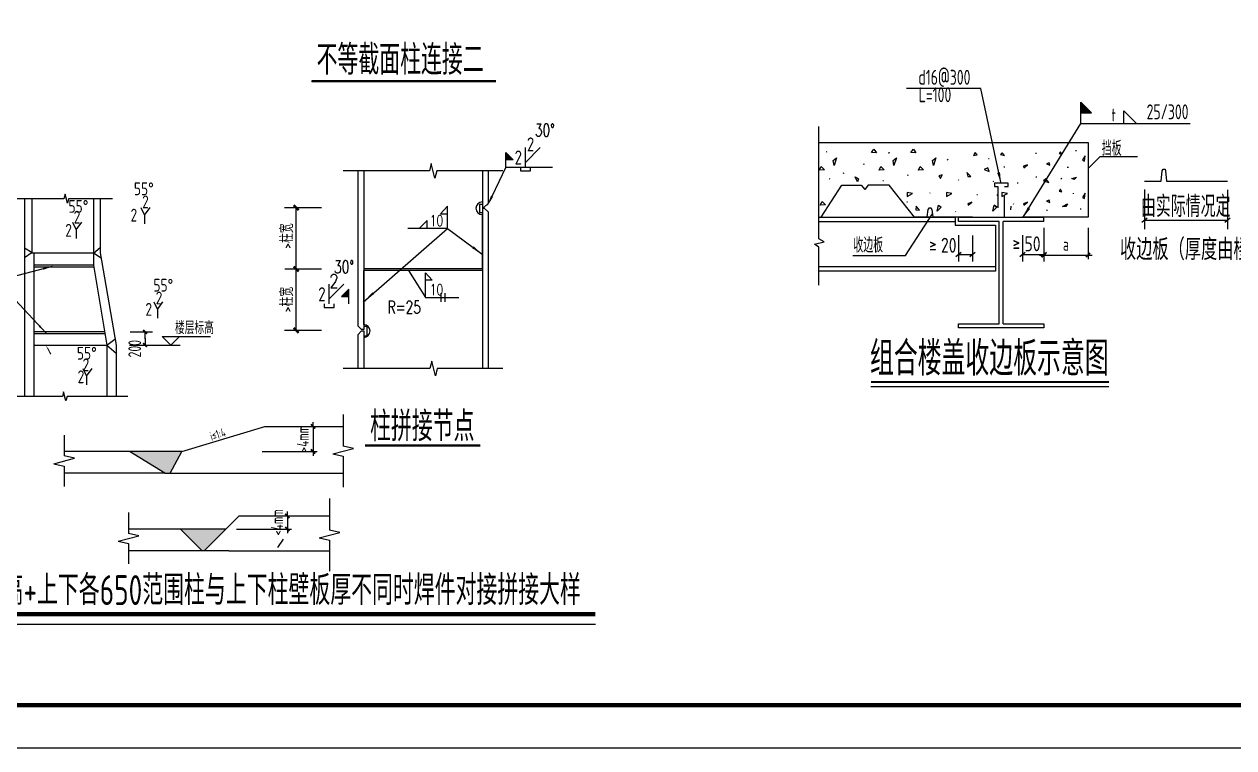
# Model space of a CAD drawing. Extents: x -138012 to 2129925, y -311560 to 0.
# Drawn here: x 1022794 to 1051172, y -218864 to -201890 of the extents above; entities that cross this region are included whole.
import ezdxf
from ezdxf.enums import TextEntityAlignment as Align

# ---------------------------------------------------------------- set-up
doc = ezdxf.new("R2010")
doc.units = 0
doc.header["$LTSCALE"] = 1000
doc.header["$MEASUREMENT"] = 0
doc.linetypes.add('DASHED', pattern=[0.75, 0.5, -0.25])
doc.linetypes.add('DOTE', pattern=[2.42, 2, -0.2, 0.02, -0.2])
doc.layers.get('0').update_dxf_attribs({"linetype": 'CONTINUOUS'})
doc.layers.get('Defpoints').update_dxf_attribs({"linetype": 'CONTINUOUS'})
for name, color, linetype in [('10', 7, 'CONTINUOUS'), ('AUDIT_I_120322110120-0', 2, 'CONTINUOUS'), ('AXIS', 3, 'CONTINUOUS'), ('DIM', 3, 'CONTINUOUS'), ('PUB_DIM', 3, 'CONTINUOUS'), ('PUB_TEXT', 7, 'CONTINUOUS'), ('PUB_TITLE', 4, 'CONTINUOUS'), ('S', 2, 'CONTINUOUS'), ('TEXT', 7, 'CONTINUOUS'), ('THIN', 7, 'CONTINUOUS'), ('XIANGTU', 7, 'CONTINUOUS'), ('剖面', 212, 'CONTINUOUS'), ('实线', 7, 'CONTINUOUS'), ('锚栓', 252, 'DASHED')]:
    doc.layers.add(name, color=color, linetype=linetype)
doc.styles.add('_TCH_DIM', font='SIMPLEX', dxfattribs={"bigfont": 'GBCBIG'})
doc.styles.add('CPX', font='tssdeng.shx', dxfattribs={"width": 0.8, "bigfont": 'tssdchn.shx'})
doc.styles.add('DIM_FONT', font='SIMPLEX.shx', dxfattribs={"width": 0.8})
doc.styles.get("Standard").update_dxf_attribs({"font": 'GBENOR', "bigfont": 'GBCBIG'})
doc.styles.add('TSSD_3摱搀^樟', font='Tssdeng.shx', dxfattribs={"width": 0.7, "bigfont": 'hztxt.shx'})
doc.styles.add('TSSD_Dimension', font='tssdeng.shx', dxfattribs={"width": 0.7, "bigfont": 'hztxt.shx'})
doc.styles.add('TSSD_Label', font='Tssdeng.shx', dxfattribs={"width": 0.7, "bigfont": 'hztxt.shx'})
doc.styles.add('TSSD_Num', font='Tssdeng.shx', dxfattribs={"width": 0.7, "bigfont": 'hztxt.shx'})
doc.styles.add('TSSD_REIN', font='tssdeng.shx', dxfattribs={"width": 0.7, "bigfont": 'tssdchn.shx'})
doc.dimstyles.new('TSSD_15_100', dxfattribs={"dimtxt": 280, "dimasz": 100, "dimexe": 100, "dimexo": 250, "dimgap": 100, "dimtad": 1, "dimdec": 0, "dimlfac": 0.15, "dimzin": 0, "dimdsep": 46, "dimtxsty": 'TSSD_Dimension', "dimblk": 'ARCHTICK', "dimcen": 0, "dimdle": 100, "dimclrt": 7, "dimadec": 0, "dimazin": 0, "dimtfac": 1, "dimtdec": 0, "dimtix": 1, "dimtmove": 2, "dimatfit": 3, "dimfxl": 0, "dimtolj": 1, "dimtzin": 0, "dimarcsym": 0})

# ---------------------------------------------------------------- blocks, each defined once
blk = doc.blocks.new('_WELD004')
at = {"color": 0, "linetype": 'ByBlock'}
for p, q in [((0, 1), (1, 0)), ((0, 0), (0, 1))]:
    blk.add_line(p, q, dxfattribs=at)
blk = doc.blocks.new('_Weld001')
at = {"linetype": 'ByBlock'}
blk.add_hatch(color=0, dxfattribs=at).paths.add_polyline_path([(0, 1), (0, 0.5), (0.5, 0.5)])
at = {"color": 0, "linetype": 'ByBlock'}
for p, q in [((0, 1), (0.5, 0.5)), ((0, 0), (0, 1)), ((0, 0.5), (0.5, 0.5))]:
    blk.add_line(p, q, dxfattribs=at)
blk = doc.blocks.new('_ArchTick')
at = {"color": 0, "linetype": 'ByBlock', "const_width": 0.4}
blk.add_lwpolyline([(-0.5, -0.5), (0.5, 0.5)], dxfattribs=at)
blk = doc.blocks.new('*D25')
at = {"layer": 'Defpoints', "color": 0}
for p in [(1028439, -211326), (1028130, -211914), (1029571, -211914)]:
    blk.add_point(p, dxfattribs=at)
at = {"layer": 'DIM', "color": 0, "lineweight": -2}
for p, q in [((1028689, -211326), (1029671, -211326)), ((1029571, -211326), (1029571, -211226)), ((1029571, -211326), (1029571, -211914)), ((1028380, -211914), (1029671, -211914)), ((1029571, -211914), (1029571, -212014))]:
    blk.add_line(p, q, dxfattribs=at)
at = {"layer": 'DIM', "color": 0, "lineweight": -2, "xscale": 100, "yscale": 100, "zscale": 100}
for p, rotation in [((1029571, -211326), 270), ((1029571, -211914), 90)]:
    blk.add_blockref('_ArchTick', p, dxfattribs=dict(at, rotation=rotation))
at = {"layer": 'DIM', "color": 7, "insert": (1029331, -211620), "char_height": 280, "attachment_point": 5, "rotation": 90, "style": 'TSSD_Dimension'}
blk.add_mtext('\\A1;>4mm', dxfattribs=at)
blk = doc.blocks.new('*D26')
at = {"layer": 'Defpoints', "color": 0}
for p in [(1027836, -213424), (1027528, -213732), (1028968, -213732)]:
    blk.add_point(p, dxfattribs=at)
at = {"layer": 'DIM', "color": 0, "lineweight": -2}
for p, q in [((1028968, -213424), (1028968, -213324)), ((1028086, -213424), (1029068, -213424)), ((1028968, -213424), (1028968, -213732)), ((1027778, -213732), (1029068, -213732)), ((1028968, -213732), (1028968, -213832))]:
    blk.add_line(p, q, dxfattribs=at)
at = {"layer": 'DIM', "color": 0, "lineweight": -2, "xscale": 100, "yscale": 100, "zscale": 100}
for p, rotation in [((1028968, -213424), 270), ((1028968, -213732), 90)]:
    blk.add_blockref('_ArchTick', p, dxfattribs=dict(at, rotation=rotation))
at = {"layer": 'DIM', "color": 7, "insert": (1028728, -213578), "char_height": 280, "attachment_point": 5, "rotation": 90, "style": 'TSSD_Dimension'}
blk.add_mtext('\\A1;<4mm', dxfattribs=at)

msp = doc.modelspace()

# ---------------------------------------------------------------- hatches: boundary and pattern name
at = {"layer": 'THIN'}
for points in [[(1045710.146, -205613.419), (1045619.313, -205377.889), (1045687.486, -205362)], [(1046232.923, -206416.273), (1046335.136, -206185.454), (1046394.593, -206222.398)]]:
    msp.add_hatch(color=256, dxfattribs=at).paths.add_polyline_path(points, flags=0)

# ---------------------------------------------------------------- linework, layer by layer
at = {"color": 3}
for p, q in [((1041433.172, -206924.504, -228.932), (1041433.172, -204290.852, -228.932)), ((1041433.172, -206924.504, -228.932), (1041433.172, -204290.852, -228.932)), ((1041433.172, -206924.504, -228.932), (1041433.172, -204290.852, -228.932)), ((1049079.685, -205770.369, -228.932), (1049079.685, -206568.443, -228.932)), ((1049079.685, -205770.369, -228.932), (1049079.685, -206568.443, -228.932)), ((1049079.685, -205770.369, -228.932), (1049079.685, -206568.443, -228.932)), ((1051027.162, -205774.183, -228.932), (1051027.162, -206568.443, -228.932)), ((1051027.162, -205774.183, -228.932), (1051027.162, -206568.443, -228.932)), ((1051027.162, -205774.183, -228.932), (1051027.162, -206568.443, -228.932)), ((1049138.967, -206436.859, -228.932), (1049014.077, -206541.714, -228.932)), ((1049079.685, -206486.632, -228.932), (1051027.162, -206486.632, -228.932)), ((1049079.685, -206486.632, -228.932), (1051027.162, -206486.632, -228.932)), ((1049079.685, -206486.632, -228.932), (1051027.162, -206486.632, -228.932)), ((1049079.685, -206497.098, -228.932), (1049079.685, -206701.658, -228.932)), ((1049079.685, -206497.098, -228.932), (1049079.685, -206701.658, -228.932)), ((1049079.685, -206497.098, -228.932), (1049079.685, -206701.658, -228.932)), ((1051086.444, -206436.858, -228.932), (1050961.554, -206541.713, -228.932)), ((1051027.162, -206497.098, -228.932), (1051027.162, -206701.658, -228.932)), ((1051027.162, -206497.098, -228.932), (1051027.162, -206701.658, -228.932)), ((1051027.162, -206497.098, -228.932), (1051027.162, -206701.658, -228.932)), ((1044714.895, -206841.091, -228.932), (1044714.895, -207455.036, -228.932)), ((1044714.895, -206841.091, -228.932), (1044714.895, -207455.036, -228.932)), ((1044714.895, -206841.091, -228.932), (1044714.895, -207455.036, -228.932)), ((1045045.217, -206844.905, -228.932), (1045045.217, -207455.036, -228.932)), ((1045045.217, -206844.905, -228.932), (1045045.217, -207455.036, -228.932)), ((1045045.217, -206844.905, -228.932), (1045045.217, -207455.036, -228.932)), ((1046214.895, -206841.091, -228.932), (1046214.895, -207455.036, -228.932)), ((1046214.895, -206841.091, -228.932), (1046214.895, -207455.036, -228.932)), ((1046214.895, -206841.091, -228.932), (1046214.895, -207455.036, -228.932)), ((1046714.895, -206666.273, -228.932), (1046714.895, -207405.317, -228.932)), ((1046714.895, -206844.905, -228.932), (1046714.895, -207455.036, -228.932)), ((1046714.895, -206844.905, -228.932), (1046714.895, -207455.036, -228.932)), ((1046714.895, -206844.905, -228.932), (1046714.895, -207455.036, -228.932)), ((1047752.033, -206666.273, -228.932), (1047752.033, -207405.317, -228.932)), ((1041336.876, -207052.282, -228.932), (1041563.854, -206991.307, -228.932)), ((1041336.876, -207052.282, -228.932), (1041563.854, -206991.307, -228.932)), ((1041336.876, -207052.282, -228.932), (1041563.854, -206991.307, -228.932)), ((1041433.172, -207119.135, -228.932), (1041336.876, -207052.282, -228.932)), ((1041433.172, -207119.135, -228.932), (1041336.876, -207052.282, -228.932)), ((1041433.172, -207119.135, -228.932), (1041336.876, -207052.282, -228.932)), ((1041563.854, -206991.307, -228.932), (1041433.172, -206924.504, -228.932)), ((1041563.854, -206991.307, -228.932), (1041433.172, -206924.504, -228.932)), ((1041563.854, -206991.307, -228.932), (1041433.172, -206924.504, -228.932)), ((1041433.172, -208011.791, -228.932), (1041433.172, -207119.135, -228.932)), ((1041433.172, -208011.791, -228.932), (1041433.172, -207119.135, -228.932)), ((1041433.172, -208011.791, -228.932), (1041433.172, -207119.135, -228.932)), ((1044774.177, -207245.078, -228.932), (1044649.287, -207349.933, -228.932)), ((1044714.895, -207294.85, -228.932), (1045045.217, -207294.85, -228.932)), ((1044714.895, -207294.85, -228.932), (1045045.217, -207294.85, -228.932)), ((1044714.895, -207294.85, -228.932), (1045045.217, -207294.85, -228.932)), ((1044714.895, -207305.317, -228.932), (1044714.895, -207428.207, -228.932)), ((1044714.895, -207305.317, -228.932), (1044714.895, -207428.207, -228.932)), ((1044714.895, -207305.317, -228.932), (1044714.895, -207428.207, -228.932)), ((1045104.499, -207245.078, -228.932), (1044979.609, -207349.933, -228.932)), ((1045045.217, -207305.317, -228.932), (1045045.217, -207428.207, -228.932)), ((1045045.217, -207305.317, -228.932), (1045045.217, -207428.207, -228.932)), ((1045045.217, -207305.317, -228.932), (1045045.217, -207428.207, -228.932)), ((1046274.177, -207245.078, -228.932), (1046149.287, -207349.933, -228.932)), ((1046214.895, -207294.85, -228.932), (1046714.895, -207294.85, -228.932)), ((1046214.895, -207294.85, -228.932), (1046714.895, -207294.85, -228.932)), ((1046214.895, -207294.85, -228.932), (1046714.895, -207294.85, -228.932)), ((1046214.895, -207305.317, -228.932), (1046214.895, -207428.207, -228.932)), ((1046214.895, -207305.317, -228.932), (1046214.895, -207428.207, -228.932)), ((1046214.895, -207305.317, -228.932), (1046214.895, -207428.207, -228.932)), ((1046614.895, -207305.317, -228.932), (1047852.033, -207305.317, -228.932)), ((1046774.177, -207245.078, -228.932), (1046649.287, -207349.933, -228.932)), ((1046714.895, -207305.317, -228.932), (1046714.895, -207428.207, -228.932)), ((1046714.895, -207305.317, -228.932), (1046714.895, -207428.207, -228.932)), ((1046714.895, -207305.317, -228.932), (1046714.895, -207428.207, -228.932))]:
    msp.add_line(p, q, dxfattribs=at)
at = {"color": 7}
for p, q in [((1034553.911, -205245.994, -228.932), (1034553.911, -204785.194, -228.932)), ((1034553.911, -205130.794, -228.932), (1034899.511, -204785.194, -228.932)), ((1034438.711, -205245.994, -228.932), (1034438.711, -205332.394, -228.932)), ((1034438.711, -205332.394, -228.932), (1034669.111, -205332.394, -228.932)), ((1034669.111, -205332.394, -228.932), (1034669.111, -205245.994, -228.932)), ((1032724.107, -206161.56, -228.932), (1032560.234, -206340.589, -228.932)), ((1032724.107, -206681.492, -228.932), (1032724.107, -206161.56, -228.932)), ((1032246.775, -206494.042, -228.932), (1032064.299, -206681.492, -228.932)), ((1032246.775, -206679.465, -228.932), (1032246.775, -206494.042, -228.932)), ((1032560.234, -206340.589, -228.932), (1032724.107, -206340.589, -228.932)), ((1030747.377, -208406.571, -228.932), (1032724.107, -206681.492, -228.932)), ((1032724.107, -206681.492, -228.932), (1031794.749, -206681.492, -228.932)), ((1032724.107, -206681.492, -228.932), (1033541.777, -207286.007, -228.932)), ((1031809.5, -207669.358, -228.932), (1032207.797, -208301.419, -228.932)), ((1029949.818, -208449.04, -228.932), (1029949.818, -207988.24, -228.932)), ((1029949.818, -208333.84, -228.932), (1030295.418, -207988.24, -228.932)), ((1032207.797, -208301.419, -228.932), (1032207.797, -207725.737, -228.932)), ((1032207.797, -207725.737, -228.932), (1032368.32, -207891.978, -228.932)), ((1032368.32, -207891.978, -228.932), (1032207.797, -207891.978, -228.932)), ((1032579.425, -208403.489, -228.932), (1032579.425, -208198.885, -228.932)), ((1032668.984, -208403.489, -228.932), (1032668.984, -208198.885, -228.932)), ((1029834.618, -208449.04, -228.932), (1029834.618, -208535.44, -228.932)), ((1029834.618, -208535.44, -228.932), (1030065.018, -208535.44, -228.932)), ((1030065.018, -208535.44, -228.932), (1030065.018, -208449.04, -228.932)), ((1032207.797, -208301.419, -228.932), (1032992.109, -208301.419, -228.932))]:
    msp.add_line(p, q, dxfattribs=at)
for p, q in [((1034093.111, -205245.994, -228.932), (1033768.49, -205928.472, -228.932)), ((1034093.111, -205245.994, -228.932), (1035190.354, -205245.994, -228.932)), ((1026458.479, -213731.773, -228.932), (1026969.1, -214242.394, -228.932)), ((1028746.571, -214164.822, -228.932), (1028881.307, -213970.5, -228.932))]:
    msp.add_line(p, q)
at = {"color": 2}
for p, q in [((1024431.242, -207592.705, -228.932), (1023023.723, -207592.705, -228.932)), ((1024423.491, -207545.668, -228.932), (1023023.728, -207545.668, -228.932)), ((1024680.582, -209105.796, -228.932), (1023023.561, -209105.796, -228.932)), ((1023023.527, -209422.627, -228.932), (1024733.268, -209422.627, -228.932)), ((1024688.334, -209152.834, -228.932), (1023023.556, -209152.834, -228.932))]:
    msp.add_line(p, q, dxfattribs=at)
at = {"color": 2, "linetype": 'Continuous'}
for p, q in [((1026092.209, -212424.149, -228.932), (1025267.488, -211913.528, -228.932)), ((1026219.176, -212424.149, -228.932), (1026490.878, -211913.528, -228.932))]:
    msp.add_line(p, q, dxfattribs=at)
at = {"linetype": 'Continuous'}
msp.add_line((1021626.963, -215962.482, -228.932), (1036197.708, -215962.482, -228.932), dxfattribs=at)
at = {"color": 7, "const_width": 54, "elevation": -228.932}
for points in [[(1029538.358, -203227.143), (1033864.852, -203227.143)], [(1030789.503, -211772.057), (1033494.738, -211772.057)]]:
    msp.add_lwpolyline(points, dxfattribs=at)
at = {"color": 7, "const_width": 100, "elevation": -228.932, "flags": 128}
msp.add_lwpolyline([(1021636.901, -215727.082), (1036195.16, -215727.082)], dxfattribs=at)
for points in [[(1026092.209, -212424.149, -228.932), (1025267.488, -211913.528, -228.932), (1026219.176, -212424.149, -228.932), (1026490.878, -211913.528, -228.932)], [(1026969.1, -214242.394, -228.932), (1026458.479, -213731.773, -228.932), (1027017.659, -214242.394, -228.932), (1027528.28, -213731.773, -228.932)]]:
    msp.add_solid(points)
at = {"layer": '10', "color": 7}
for p, q in [((1025532.421, -206191.64, -228.932), (1025617.523, -206371.179, -228.932)), ((1025617.523, -206371.179, -228.932), (1025749.903, -206191.64, -228.932)), ((1023930.034, -206533.794, -228.932), (1024015.135, -206713.333, -228.932)), ((1024015.135, -206713.333, -228.932), (1024147.515, -206533.794, -228.932)), ((1025617.523, -206371.179, -228.932), (1025617.523, -206572.726, -228.932)), ((1024015.135, -206713.333, -228.932), (1024015.135, -206914.879, -228.932)), ((1025832.884, -208401.384, -228.932), (1025917.985, -208580.923, -228.932)), ((1025917.985, -208580.923, -228.932), (1026050.365, -208401.384, -228.932)), ((1025917.985, -208580.923, -228.932), (1025917.985, -208782.47, -228.932)), ((1024171.479, -209970.286, -228.932), (1024256.581, -210149.825, -228.932)), ((1024256.581, -210149.825, -228.932), (1024388.961, -209970.286, -228.932)), ((1024256.581, -210149.825, -228.932), (1024256.581, -210351.371, -228.932))]:
    msp.add_line(p, q, dxfattribs=at)
at = {"layer": '10', "color": 7, "elevation": -228.932}
for points in [[(1023296.439, -209420.692, 0, 54, 0), (1023429.897, -209623.763, 0, 0, 0), (1023826.883, -210351.371, 0, 0, 0), (1024489.442, -210351.371, 0, 0, 0)], [(1024877.06, -209459.128, 0, 54, 0), (1025024.912, -209266.284, 0, 0, 0), (1025395.85, -208782.47, 0, 0, 0), (1026255.853, -208782.47, 0, 0, 0)]]:
    msp.add_lwpolyline(points, format="xyseb", dxfattribs=at)
at = {"layer": 'AUDIT_I_120322110120-0'}
for p, q in [((1041433.172, -204666.273, -228.932), (1047752.033, -204666.273, -228.932)), ((1041433.172, -204666.273, -228.932), (1047752.033, -204666.273, -228.932)), ((1041433.172, -204666.273, -228.932), (1047752.033, -204666.273, -228.932)), ((1046541.83, -204923.319, -228.932), (1046519.397, -204923.319, -228.932)), ((1046541.83, -204923.319, -228.932), (1046519.397, -204923.319, -228.932)), ((1046541.83, -204923.319, -228.932), (1046519.397, -204923.319, -228.932)), ((1046534.352, -205461.279, -228.932), (1046534.352, -205483.694, -228.932)), ((1046534.352, -205461.279, -228.932), (1046534.352, -205483.694, -228.932)), ((1046534.352, -205461.279, -228.932), (1046534.352, -205483.694, -228.932)), ((1041433.172, -206416.273, -228.932), (1041493.789, -206416.273, -228.932)), ((1041433.172, -206416.273, -228.932), (1041493.789, -206416.273, -228.932)), ((1041433.172, -206416.273, -228.932), (1041493.789, -206416.273, -228.932)), ((1043674.466, -206406.683, -228.932), (1043978.037, -206406.683, -228.932)), ((1043682.057, -206416.273, -228.932), (1043925.237, -206416.273, -228.932)), ((1044061.852, -206416.273, -228.932), (1043682.057, -206416.273, -228.932)), ((1043682.057, -206416.273, -228.932), (1043925.237, -206416.273, -228.932)), ((1044061.852, -206416.273, -228.932), (1043682.057, -206416.273, -228.932)), ((1043682.057, -206416.273, -228.932), (1043925.237, -206416.273, -228.932)), ((1044061.852, -206416.273, -228.932), (1043682.057, -206416.273, -228.932)), ((1043713.934, -206406.683, -228.932), (1043978.037, -206406.683, -228.932)), ((1044110.088, -206406.683, -228.932), (1045041.219, -206406.683, -228.932)), ((1044110.088, -206406.683, -228.932), (1045041.219, -206406.683, -228.932)), ((1044635.174, -206416.273, -228.932), (1044635.174, -206604.547, -228.932)), ((1044635.174, -206416.273, -228.932), (1044635.174, -206604.547, -228.932)), ((1044635.174, -206416.273, -228.932), (1044635.174, -206604.547, -228.932))]:
    msp.add_line(p, q, dxfattribs=at)
at = {"layer": 'AUDIT_I_120322110120-0', "color": 6}
for p, q in [((1047752.033, -204666.273, -228.932), (1047752.033, -206416.273, -228.932)), ((1047752.033, -204666.273, -228.932), (1047752.033, -206416.273, -228.932)), ((1047752.033, -204666.273, -228.932), (1047752.033, -206416.273, -228.932)), ((1049464.38, -205574.059, -228.932), (1049491.468, -205327.451, -228.932)), ((1049464.38, -205574.059, -228.932), (1049491.468, -205327.451, -228.932)), ((1049464.38, -205574.059, -228.932), (1049491.468, -205327.451, -228.932)), ((1049491.468, -205327.451, -228.932), (1049518.556, -205290.237, -228.932)), ((1049491.468, -205327.451, -228.932), (1049518.556, -205290.237, -228.932)), ((1049491.468, -205327.451, -228.932), (1049518.556, -205290.237, -228.932)), ((1049518.556, -205290.237, -228.932), (1049559.187, -205293.62, -228.932)), ((1049518.556, -205290.237, -228.932), (1049559.187, -205293.62, -228.932)), ((1049518.556, -205290.237, -228.932), (1049559.187, -205293.62, -228.932)), ((1049559.187, -205293.62, -228.932), (1049572.73, -205327.451, -228.932)), ((1049559.187, -205293.62, -228.932), (1049572.73, -205327.451, -228.932)), ((1049559.187, -205293.62, -228.932), (1049572.73, -205327.451, -228.932)), ((1049572.73, -205327.451, -228.932), (1049596.431, -205574.059, -228.932)), ((1049572.73, -205327.451, -228.932), (1049596.431, -205574.059, -228.932)), ((1049572.73, -205327.451, -228.932), (1049596.431, -205574.059, -228.932)), ((1041493.789, -206416.273, -228.932), (1041978.996, -205666.273, -228.932)), ((1041493.789, -206416.273, -228.932), (1041978.996, -205666.273, -228.932)), ((1041493.789, -206416.273, -228.932), (1041978.996, -205666.273, -228.932)), ((1041978.996, -205666.273, -228.932), (1042427.805, -205666.273, -228.932)), ((1041978.996, -205666.273, -228.932), (1042427.805, -205666.273, -228.932)), ((1041978.996, -205666.273, -228.932), (1042427.805, -205666.273, -228.932)), ((1042427.805, -205666.273, -228.932), (1042512.645, -205767.483, -228.932)), ((1042427.805, -205666.273, -228.932), (1042512.645, -205767.483, -228.932)), ((1042427.805, -205666.273, -228.932), (1042512.645, -205767.483, -228.932)), ((1042597.483, -205666.273, -228.932), (1042512.645, -205767.483, -228.932)), ((1042597.483, -205666.273, -228.932), (1042512.645, -205767.483, -228.932)), ((1042597.483, -205666.273, -228.932), (1042512.645, -205767.483, -228.932)), ((1043088.447, -205666.273, -228.932), (1042597.483, -205666.273, -228.932)), ((1043088.447, -205666.273, -228.932), (1042597.483, -205666.273, -228.932)), ((1043088.447, -205666.273, -228.932), (1042597.483, -205666.273, -228.932)), ((1043682.057, -206416.273, -228.932), (1043088.447, -205666.273, -228.932)), ((1043682.057, -206416.273, -228.932), (1043088.447, -205666.273, -228.932)), ((1043682.057, -206416.273, -228.932), (1043088.447, -205666.273, -228.932)), ((1049079.685, -205574.059, -228.932), (1049464.38, -205574.059, -228.932)), ((1049079.685, -205574.059, -228.932), (1049464.38, -205574.059, -228.932)), ((1049079.685, -205574.059, -228.932), (1049464.38, -205574.059, -228.932)), ((1049596.431, -205574.059, -228.932), (1051027.162, -205574.059, -228.932)), ((1049596.431, -205574.059, -228.932), (1051027.162, -205574.059, -228.932)), ((1049596.431, -205574.059, -228.932), (1051027.162, -205574.059, -228.932)), ((1043978.037, -206406.683, -228.932), (1044005.123, -206237.531, -228.932)), ((1043978.037, -206406.683, -228.932), (1044005.123, -206237.531, -228.932)), ((1043978.037, -206406.683, -228.932), (1044005.123, -206237.531, -228.932)), ((1044005.123, -206237.531, -228.932), (1044032.211, -206200.317, -228.932)), ((1044005.123, -206237.531, -228.932), (1044032.211, -206200.317, -228.932)), ((1044005.123, -206237.531, -228.932), (1044032.211, -206200.317, -228.932)), ((1044032.211, -206200.317, -228.932), (1044072.842, -206203.701, -228.932)), ((1044072.842, -206203.701, -228.932), (1044086.387, -206237.531, -228.932)), ((1044086.387, -206237.531, -228.932), (1044110.088, -206406.683, -228.932)), ((1044086.387, -206237.531, -228.932), (1044110.088, -206406.683, -228.932)), ((1044086.387, -206237.531, -228.932), (1044110.088, -206406.683, -228.932)), ((1043713.934, -206406.683, -228.932), (1043978.037, -206406.683, -228.932)), ((1044110.088, -206406.683, -228.932), (1045041.219, -206406.683, -228.932)), ((1046214.895, -206405.694, -228.932), (1047752.033, -206405.694, -228.932)), ((1046214.895, -206405.694, -228.932), (1047752.033, -206405.694, -228.932)), ((1046214.895, -206405.694, -228.932), (1047752.033, -206405.694, -228.932))]:
    msp.add_line(p, q, dxfattribs=at)
at = {"layer": 'AUDIT_I_120322110120-0', "color": 0}
for p, q in [((1045637.174, -205891.434, -228.932), (1045616.248, -205907.115, -228.932)), ((1045637.174, -205891.434, -228.932), (1045616.248, -205907.115, -228.932)), ((1045637.174, -205891.434, -228.932), (1045616.248, -205907.115, -228.932)), ((1045610.761, -206183.285, -228.932), (1045546.717, -206133.515, -228.932)), ((1045610.761, -206183.285, -228.932), (1045546.717, -206133.515, -228.932)), ((1045610.761, -206183.285, -228.932), (1045546.717, -206133.515, -228.932)), ((1045938.098, -206247.274, -228.932), (1045945.214, -206161.955, -228.932)), ((1045938.098, -206247.274, -228.932), (1045945.214, -206161.955, -228.932)), ((1045938.098, -206247.274, -228.932), (1045945.214, -206161.955, -228.932))]:
    msp.add_line(p, q, dxfattribs=at)
at = {"layer": 'AUDIT_I_120322110120-0', "color": 4}
for p, q in [((1041433.172, -206416.273, -228.932), (1044635.174, -206416.273, -228.932)), ((1041433.172, -206416.273, -228.932), (1044635.174, -206416.273, -228.932)), ((1041433.172, -206416.273, -228.932), (1044635.174, -206416.273, -228.932)), ((1041433.172, -206516.273, -228.932), (1044635.174, -206516.273, -228.932)), ((1041433.172, -206516.273, -228.932), (1044635.174, -206516.273, -228.932)), ((1041433.172, -206516.273, -228.932), (1044635.174, -206516.273, -228.932)), ((1044714.895, -206516.273, -228.932), (1044714.895, -206416.273, -228.932)), ((1044714.895, -206416.273, -228.932), (1046714.895, -206416.273, -228.932)), ((1044714.895, -206516.273, -228.932), (1044714.895, -206416.273, -228.932)), ((1044714.895, -206416.273, -228.932), (1046714.895, -206416.273, -228.932)), ((1044714.895, -206516.273, -228.932), (1044714.895, -206416.273, -228.932)), ((1044714.895, -206416.273, -228.932), (1046714.895, -206416.273, -228.932)), ((1045664.895, -206516.273, -228.932), (1044714.895, -206516.273, -228.932)), ((1045664.895, -206516.273, -228.932), (1044714.895, -206516.273, -228.932)), ((1045664.895, -206516.273, -228.932), (1044714.895, -206516.273, -228.932)), ((1045664.895, -208916.273, -228.932), (1045664.895, -206516.273, -228.932)), ((1045664.895, -208916.273, -228.932), (1045664.895, -206516.273, -228.932)), ((1045664.895, -208916.273, -228.932), (1045664.895, -206516.273, -228.932)), ((1045764.895, -208916.273, -228.932), (1045764.895, -206516.273, -228.932)), ((1045764.895, -208916.273, -228.932), (1045764.895, -206516.273, -228.932)), ((1045764.895, -208916.273, -228.932), (1045764.895, -206516.273, -228.932)), ((1046714.895, -206516.273, -228.932), (1045764.895, -206516.273, -228.932)), ((1046714.895, -206516.273, -228.932), (1045764.895, -206516.273, -228.932)), ((1046714.895, -206516.273, -228.932), (1045764.895, -206516.273, -228.932)), ((1044635.174, -206604.547, -228.932), (1045579.004, -206604.547, -228.932)), ((1044635.174, -206604.547, -228.932), (1045579.004, -206604.547, -228.932)), ((1044635.174, -206604.547, -228.932), (1045579.004, -206604.547, -228.932)), ((1045579.004, -206604.547, -228.932), (1045579.004, -207685.312, -228.932)), ((1045579.004, -206604.547, -228.932), (1045579.004, -207685.312, -228.932)), ((1045579.004, -206604.547, -228.932), (1045579.004, -207685.312, -228.932)), ((1045579.004, -207585.312, -228.932), (1041433.172, -207585.312, -228.932)), ((1045579.004, -207585.312, -228.932), (1041433.172, -207585.312, -228.932)), ((1045579.004, -207585.312, -228.932), (1041433.172, -207585.312, -228.932)), ((1045579.004, -207685.312, -228.932), (1041433.172, -207685.312, -228.932)), ((1045579.004, -207685.312, -228.932), (1041433.172, -207685.312, -228.932)), ((1045579.004, -207685.312, -228.932), (1041433.172, -207685.312, -228.932)), ((1044714.895, -209016.273, -228.932), (1044714.895, -208916.273, -228.932)), ((1044714.895, -208916.273, -228.932), (1045664.895, -208916.273, -228.932)), ((1044714.895, -209016.273, -228.932), (1044714.895, -208916.273, -228.932)), ((1044714.895, -208916.273, -228.932), (1045664.895, -208916.273, -228.932)), ((1044714.895, -209016.273, -228.932), (1044714.895, -208916.273, -228.932)), ((1044714.895, -208916.273, -228.932), (1045664.895, -208916.273, -228.932)), ((1046714.895, -209016.273, -228.932), (1044714.895, -209016.273, -228.932)), ((1046714.895, -209016.273, -228.932), (1044714.895, -209016.273, -228.932)), ((1046714.895, -209016.273, -228.932), (1044714.895, -209016.273, -228.932)), ((1045764.895, -208916.273, -228.932), (1046714.895, -208916.273, -228.932)), ((1045764.895, -208916.273, -228.932), (1046714.895, -208916.273, -228.932)), ((1045764.895, -208916.273, -228.932), (1046714.895, -208916.273, -228.932)), ((1046714.895, -208916.273, -228.932), (1046714.895, -209016.273, -228.932)), ((1046714.895, -208916.273, -228.932), (1046714.895, -209016.273, -228.932)), ((1046714.895, -208916.273, -228.932), (1046714.895, -209016.273, -228.932))]:
    msp.add_line(p, q, dxfattribs=at)
at = {"layer": 'AXIS', "color": 8, "linetype": 'DOTE'}
for p, q in [((1030279.714, -211042.001, -228.932), (1030279.714, -211786.993, -228.932)), ((1023734.614, -211527.835, -228.932), (1023734.614, -212017.067, -228.932)), ((1030037.349, -211969.223, -228.932), (1030522.079, -211842.432, -228.932)), ((1030037.349, -211969.223, -228.932), (1030279.714, -212024.662, -228.932)), ((1030522.079, -211842.432, -228.932), (1030279.714, -211786.993, -228.932)), ((1023492.249, -212199.297, -228.932), (1023976.979, -212072.505, -228.932)), ((1023492.249, -212199.297, -228.932), (1023734.614, -212254.735, -228.932)), ((1023976.979, -212072.505, -228.932), (1023734.614, -212017.067, -228.932)), ((1023734.614, -212254.735, -228.932), (1023734.614, -212732.868, -228.932)), ((1030279.714, -212024.662, -228.932), (1030279.714, -212747.614, -228.932)), ((1029956.673, -213012.521, -228.932), (1029956.673, -213757.513, -228.932)), ((1025240.423, -213346.08, -228.932), (1025240.423, -213835.312, -228.932)), ((1024998.058, -214017.542, -228.932), (1025482.788, -213890.751, -228.932)), ((1025482.788, -213890.751, -228.932), (1025240.423, -213835.312, -228.932)), ((1029714.308, -213939.744, -228.932), (1030199.038, -213812.952, -228.932)), ((1029714.308, -213939.744, -228.932), (1029956.673, -213995.182, -228.932)), ((1030199.038, -213812.952, -228.932), (1029956.673, -213757.513, -228.932)), ((1024998.058, -214017.542, -228.932), (1025240.423, -214072.981, -228.932)), ((1025240.423, -214072.981, -228.932), (1025240.423, -214551.114, -228.932)), ((1029956.673, -213995.182, -228.932), (1029956.673, -214718.135, -228.932))]:
    msp.add_line(p, q, dxfattribs=at)
at = {"layer": 'DIM', "color": 7, "linetype": 'Continuous'}
for p, q in [((1041613.776, -204885.961, -228.932), (1041628.733, -204878.489, -228.932)), ((1042672.053, -204896.39, -228.932), (1042728.981, -204818.181, -228.932)), ((1042728.981, -204818.181, -228.932), (1042785.908, -204903.5, -228.932)), ((1043596.928, -204896.39, -228.932), (1043653.856, -204818.181, -228.932)), ((1043653.856, -204818.181, -228.932), (1043710.783, -204903.5, -228.932)), ((1047105.125, -204882.17, -228.932), (1047076.66, -204924.83, -228.932)), ((1047140.705, -204946.159, -228.932), (1047105.125, -204882.17, -228.932)), ((1047461.633, -204848.603, -228.932), (1047484.068, -204848.603, -228.932)), ((1041772.85, -205088.357, -228.932), (1041851.125, -205024.368, -228.932)), ((1041794.198, -205202.116, -228.932), (1041772.85, -205088.357, -228.932)), ((1041851.125, -205024.368, -228.932), (1041794.198, -205202.116, -228.932)), ((1042503.666, -205192.3, -228.932), (1042496.19, -205162.413, -228.932)), ((1042785.908, -204903.5, -228.932), (1042672.053, -204896.39, -228.932)), ((1043064.524, -204908.376, -228.932), (1043101.914, -204900.904, -228.932)), ((1043177.289, -205088.357, -228.932), (1043255.567, -205024.368, -228.932)), ((1043198.637, -205202.116, -228.932), (1043177.289, -205088.357, -228.932)), ((1043255.567, -205024.368, -228.932), (1043198.637, -205202.116, -228.932)), ((1043710.783, -204903.5, -228.932), (1043596.928, -204896.39, -228.932)), ((1044102.164, -205088.357, -228.932), (1044180.442, -205024.368, -228.932)), ((1044123.514, -205202.116, -228.932), (1044102.164, -205088.357, -228.932)), ((1044180.442, -205024.368, -228.932), (1044123.514, -205202.116, -228.932)), ((1044447.967, -205072.753, -228.932), (1044470.403, -205057.81, -228.932)), ((1045105.524, -204896.39, -228.932), (1045062.828, -204967.489, -228.932)), ((1045062.828, -204967.489, -228.932), (1045148.219, -204953.269, -228.932)), ((1045148.219, -204953.269, -228.932), (1045105.524, -204896.39, -228.932)), ((1045420.117, -205042.866, -228.932), (1045435.074, -205042.866, -228.932)), ((1045738.85, -204903.5, -228.932), (1045696.152, -204946.159, -228.932)), ((1045696.152, -204946.159, -228.932), (1045788.662, -204967.489, -228.932)), ((1045788.662, -204967.489, -228.932), (1045738.85, -204903.5, -228.932)), ((1046841.832, -205138.127, -228.932), (1046777.787, -205166.566, -228.932)), ((1046777.787, -205166.566, -228.932), (1046856.065, -205195.006, -228.932)), ((1046856.065, -205195.006, -228.932), (1046841.832, -205138.127, -228.932)), ((1047076.66, -204924.83, -228.932), (1047140.705, -204946.159, -228.932)), ((1047688.639, -204974.599, -228.932), (1047624.594, -205074.138, -228.932)), ((1047624.594, -205074.138, -228.932), (1047667.291, -205102.577, -228.932)), ((1047667.291, -205102.577, -228.932), (1047688.639, -204974.599, -228.932)), ((1048031.367, -205004.359, -228.932), (1047752.033, -205276.476, -228.932)), ((1048914.745, -205004.359, -228.932), (1048031.367, -205004.359, -228.932)), ((1041445.512, -205315.875, -228.932), (1041488.209, -205230.556, -228.932)), ((1041566.485, -205308.765, -228.932), (1041445.512, -205315.875, -228.932)), ((1041488.209, -205230.556, -228.932), (1041566.485, -205308.765, -228.932)), ((1042010.114, -205386.562, -228.932), (1042032.547, -205379.091, -228.932)), ((1042849.953, -205315.875, -228.932), (1042892.649, -205230.556, -228.932)), ((1042970.924, -205308.765, -228.932), (1042849.953, -205315.875, -228.932)), ((1042892.649, -205230.556, -228.932), (1042970.924, -205308.765, -228.932)), ((1043520.686, -205431.393, -228.932), (1043543.119, -205423.921, -228.932)), ((1043774.828, -205315.875, -228.932), (1043817.524, -205230.556, -228.932)), ((1043895.801, -205308.765, -228.932), (1043774.828, -205315.875, -228.932)), ((1043817.524, -205230.556, -228.932), (1043895.801, -205308.765, -228.932)), ((1044329.877, -205422.523, -228.932), (1044251.602, -205443.853, -228.932)), ((1044251.602, -205443.853, -228.932), (1044287.182, -205507.843, -228.932)), ((1044287.182, -205507.843, -228.932), (1044329.877, -205422.523, -228.932)), ((1044906.276, -205365.644, -228.932), (1044934.738, -205465.183, -228.932)), ((1045005.899, -205465.183, -228.932), (1044906.276, -205365.644, -228.932)), ((1045404.397, -205258.995, -228.932), (1045311.889, -205301.655, -228.932)), ((1045311.889, -205301.655, -228.932), (1045432.86, -205344.314, -228.932)), ((1045432.86, -205344.314, -228.932), (1045404.397, -205258.995, -228.932)), ((1045794.022, -205252.073, -228.932), (1045794.022, -205229.658, -228.932)), ((1046329.479, -205187.896, -228.932), (1046236.971, -205223.446, -228.932)), ((1046236.971, -205223.446, -228.932), (1046244.086, -205258.995, -228.932)), ((1046244.086, -205258.995, -228.932), (1046329.479, -205187.896, -228.932)), ((1047259.725, -205244.602, -228.932), (1047297.115, -205244.602, -228.932)), ((1041681.078, -205506.109, -228.932), (1041696.033, -205513.581, -228.932)), ((1042342.686, -205586.052, -228.932), (1042292.873, -205472.293, -228.932)), ((1042292.873, -205472.293, -228.932), (1042364.033, -205514.952, -228.932)), ((1042364.033, -205514.952, -228.932), (1042342.686, -205586.052, -228.932)), ((1042937.395, -205558.411, -228.932), (1042952.352, -205558.411, -228.932)), ((1044709.701, -205550.939, -228.932), (1044724.656, -205535.996, -228.932)), ((1044934.738, -205465.183, -228.932), (1045005.899, -205465.183, -228.932)), ((1045524.811, -205580.826, -228.932), (1045539.768, -205573.354, -228.932)), ((1046108.102, -205625.656, -228.932), (1046108.102, -205603.241, -228.932)), ((1046763.557, -205514.952, -228.932), (1046706.627, -205564.722, -228.932)), ((1046706.627, -205564.722, -228.932), (1046834.717, -205600.271, -228.932)), ((1046834.717, -205600.271, -228.932), (1046763.557, -205514.952, -228.932)), ((1047117.643, -205513.581, -228.932), (1047140.076, -205498.638, -228.932)), ((1047368.418, -205507.843, -228.932), (1047482.274, -205479.403, -228.932)), ((1047425.346, -205536.282, -228.932), (1047368.418, -205507.843, -228.932)), ((1047482.274, -205479.403, -228.932), (1047425.346, -205536.282, -228.932)), ((1043505.182, -205834.898, -228.932), (1043505.182, -205934.437, -228.932)), ((1043633.27, -205863.338, -228.932), (1043505.182, -205834.898, -228.932)), ((1043505.182, -205934.437, -228.932), (1043633.27, -205863.338, -228.932)), ((1044044.151, -205857.277, -228.932), (1044051.629, -205842.334, -228.932)), ((1044430.057, -205834.898, -228.932), (1044430.057, -205934.437, -228.932)), ((1044558.145, -205863.338, -228.932), (1044430.057, -205834.898, -228.932)), ((1044430.057, -205934.437, -228.932), (1044558.145, -205863.338, -228.932)), ((1045158.385, -205894.636, -228.932), (1045143.43, -205894.636, -228.932)), ((1045859.822, -205863.338, -228.932), (1045731.733, -205834.898, -228.932)), ((1045731.733, -205834.898, -228.932), (1045731.733, -205934.437, -228.932)), ((1045731.733, -205934.437, -228.932), (1045859.822, -205863.338, -228.932)), ((1046841.832, -206016.408, -228.932), (1046777.787, -206044.848, -228.932)), ((1046856.065, -206073.287, -228.932), (1046841.832, -206016.408, -228.932)), ((1047105.125, -205760.451, -228.932), (1047076.66, -205803.11, -228.932)), ((1047076.66, -205803.11, -228.932), (1047140.705, -205824.44, -228.932)), ((1047140.705, -205824.44, -228.932), (1047105.125, -205760.451, -228.932)), ((1047409.287, -205872.221, -228.932), (1047409.287, -205849.806, -228.932)), ((1047688.639, -205852.88, -228.932), (1047624.594, -205952.419, -228.932)), ((1047624.594, -205952.419, -228.932), (1047667.291, -205980.858, -228.932)), ((1047667.291, -205980.858, -228.932), (1047688.639, -205852.88, -228.932)), ((1041468.348, -206137.281, -228.932), (1041511.045, -206051.962, -228.932)), ((1041589.321, -206130.171, -228.932), (1041468.348, -206137.281, -228.932)), ((1041511.045, -206051.962, -228.932), (1041589.321, -206130.171, -228.932)), ((1043513.207, -206066.484, -228.932), (1043498.252, -206066.484, -228.932)), ((1043718.662, -206161.954, -228.932), (1043711.545, -206247.273, -228.932)), ((1043711.545, -206247.273, -228.932), (1043796.938, -206254.384, -228.932)), ((1043796.938, -206254.384, -228.932), (1043718.662, -206161.954, -228.932)), ((1044072.842, -206203.701, -228.932), (1044032.211, -206200.317, -228.932)), ((1044086.387, -206237.531, -228.932), (1044072.842, -206203.701, -228.932)), ((1044216.576, -206275.713, -228.932), (1044245.039, -206133.515, -228.932)), ((1044309.084, -206183.284, -228.932), (1044216.576, -206275.713, -228.932)), ((1044245.039, -206133.515, -228.932), (1044309.084, -206183.284, -228.932)), ((1044642.399, -206283.162, -228.932), (1044649.875, -206290.634, -228.932)), ((1045027.803, -206066.177, -228.932), (1044935.293, -206101.726, -228.932)), ((1044935.293, -206101.726, -228.932), (1044942.41, -206137.276, -228.932)), ((1044942.41, -206137.276, -228.932), (1045027.803, -206066.177, -228.932)), ((1045518.252, -206275.713, -228.932), (1045546.717, -206133.515, -228.932)), ((1045610.762, -206183.284, -228.932), (1045518.252, -206275.713, -228.932)), ((1045546.717, -206133.515, -228.932), (1045610.762, -206183.284, -228.932)), ((1046003.408, -206111.314, -228.932), (1046010.887, -206096.371, -228.932)), ((1046329.479, -206066.177, -228.932), (1046236.971, -206101.726, -228.932)), ((1046236.971, -206101.726, -228.932), (1046244.086, -206137.276, -228.932)), ((1046244.086, -206137.276, -228.932), (1046329.479, -206066.177, -228.932)), ((1046777.787, -206044.848, -228.932), (1046856.065, -206073.287, -228.932)), ((1046781.129, -206253.275, -228.932), (1046803.563, -206253.275, -228.932)), ((1047154.938, -206165.716, -228.932), (1047268.793, -206101.726, -228.932)), ((1047233.213, -206165.716, -228.932), (1047154.938, -206165.716, -228.932)), ((1047268.793, -206101.726, -228.932), (1047233.213, -206165.716, -228.932)), ((1047581.283, -206238.332, -228.932), (1047581.283, -206215.917, -228.932)), ((1043466.885, -207317.131, -228.932), (1044101, -206338.604, -228.932)), ((1046714.895, -206516.273, -228.932), (1046714.895, -206416.273, -228.932)), ((1042231.593, -207317.131, -228.932), (1043466.885, -207317.131, -228.932))]:
    msp.add_line(p, q, dxfattribs=at)
at = {"layer": 'DIM'}
for p, q in [((1023452.51, -207573.266, -228.932), (1022161.645, -207910.299, -228.932)), ((1022161.645, -207910.299, -228.932), (1023311.774, -209140.267, -228.932))]:
    msp.add_line(p, q, dxfattribs=at)
at = {"layer": 'PUB_DIM'}
for p, q in [((1029767.131, -206193.968, -228.932), (1028899.192, -206193.968, -228.932)), ((1029173.53, -209072.701, -228.932), (1029173.53, -206193.968, -228.932)), ((1029767.131, -207639.869, -228.932), (1028908.154, -207639.869, -228.932)), ((1025282.302, -209106.639, -228.932), (1025801.719, -209106.639, -228.932)), ((1025628.733, -209268.639, -228.932), (1025628.733, -209106.639, -228.932)), ((1029767.131, -209072.701, -228.932), (1028899.132, -209072.701, -228.932)), ((1025628.733, -209251.204, -228.932), (1025628.733, -209416.51, -228.932))]:
    msp.add_line(p, q, dxfattribs=at)
at = {"layer": 'PUB_DIM', "elevation": -228.932}
for points in [[(1034026.482, -205328.879), (1032471.888, -205328.879), (1032428.797, -205501.706), (1032342.178, -205156.051), (1032299.088, -205328.879), (1030275.474, -205328.879)], [(1024863.002, -205984.477), (1023833.97, -205984.477), (1023807.922, -206088.797), (1023752.017, -205880.157), (1023725.97, -205984.477), (1022474.784, -205984.477)], [(1025261.475, -209416.51), (1026451.128, -209416.51)], [(1026434.711, -209216.045), (1026234.246, -209416.51), (1026033.781, -209216.045), (1027167.781, -209216.045)], [(1034026.482, -209966.26), (1032485.993, -209966.26), (1032442.902, -210139.088), (1032356.283, -209793.433), (1032313.193, -209966.26), (1030275.474, -209966.26)], [(1025224.61, -210621.859), (1023800.617, -210621.859), (1023774.569, -210726.178), (1023718.664, -210517.539), (1023692.617, -210621.859), (1022163.268, -210621.859)]]:
    msp.add_lwpolyline(points, dxfattribs=at)
for points, const_width in [([(1029233.53, -206253.968), (1029113.53, -206133.968)], 54), ([(1029233.53, -207693.335), (1029113.53, -207573.335)], 54), ([(1025673.733, -209151.639), (1025583.733, -209061.639)], 40.5), ([(1029233.53, -209132.701), (1029113.53, -209012.701)], 54), ([(1025673.733, -209458.204), (1025583.733, -209368.204)], 40.5)]:
    msp.add_lwpolyline(points, dxfattribs=dict(at, const_width=const_width))
at = {"layer": 'PUB_DIM'}
for p in [(1029165.895, -206193.968, -228.932), (1029165.895, -207633.335, -228.932), (1029165.895, -209072.701, -228.932)]:
    msp.add_point(p, dxfattribs=at)
at = {"layer": 'PUB_TEXT'}
msp.add_line((1042657.239, -210391.69, -228.932), (1048240.849, -210391.69, -228.932), dxfattribs=at)
at = {"layer": 'PUB_TEXT', "elevation": -228.932}
msp.add_lwpolyline([(1042657.239, -210283.69, 45, 45, 0), (1048240.849, -210283.69, 0, 0, 0)], format="xyseb", dxfattribs=at)
at = {"layer": 'PUB_TITLE'}
msp.add_lwpolyline([(929482.178, -218864.466), (1078182.178, -218864.466), (1078182.178, -134764.466), (929482.178, -134764.466)], close=True, dxfattribs=at)
at = {"layer": 'PUB_TITLE', "const_width": 100}
msp.add_lwpolyline([(931982.178, -217864.466), (1077182.178, -217864.466), (1077182.178, -135764.466), (931982.178, -135764.466)], close=True, dxfattribs=at)
at = {"layer": 'S', "color": 4, "linetype": 'Continuous'}
for p, q in [((1030621.074, -205328.879, -228.932), (1030621.074, -208963.779, -228.932)), ((1030759.314, -205328.879, -228.932), (1030759.314, -209051.955, -228.932)), ((1033542.642, -205328.879, -228.932), (1033542.642, -206206.515, -228.932)), ((1033680.882, -205328.879, -228.932), (1033680.882, -206092.161, -228.932)), ((1022804.767, -205984.477, -228.932), (1022804.767, -207249.385, -228.932)), ((1022977.142, -205984.477, -228.932), (1022977.175, -207256.84, -228.932)), ((1024423.491, -205984.477, -228.932), (1024423.491, -207545.668, -228.932)), ((1024576.598, -205984.477, -228.932), (1024576.598, -207249.385, -228.932)), ((1033542.642, -206206.515, -228.932), (1033542.642, -209966.26, -228.932)), ((1033680.882, -206293.595, -228.932), (1033680.882, -209966.26, -228.932)), ((1022802.854, -207259.926, -228.932), (1022802.854, -210621.859, -228.932)), ((1023023.759, -207256.848, -228.932), (1023023.399, -210621.859, -228.932)), ((1024576.598, -207249.385, -228.932), (1024953.812, -209416.51, -228.932)), ((1024423.491, -207545.668, -228.932), (1024731.784, -209416.51, -228.932)), ((1030710.017, -209051.955, -228.932), (1030621.074, -208963.779, -228.932)), ((1030710.017, -209086.515, -228.932), (1030621.074, -209174.691, -228.932)), ((1030759.314, -209051.955, -228.932), (1030710.017, -209051.955, -228.932)), ((1030710.017, -209086.515, -228.932), (1030759.314, -209086.515, -228.932)), ((1030759.314, -209086.515, -228.932), (1030759.314, -209966.26, -228.932)), ((1024733.268, -209416.51, -228.932), (1024733.268, -210621.859, -228.932)), ((1024953.812, -209416.51, -228.932), (1024953.812, -210621.859, -228.932)), ((1030621.074, -209174.691, -228.932), (1030621.074, -209966.26, -228.932))]:
    msp.add_line(p, q, dxfattribs=at)
at = {"layer": 'S', "color": 2, "linetype": 'Continuous'}
for p, q in [((1033472.391, -206118.804, -228.932), (1033472.391, -206303.631, -228.932)), ((1033542.642, -206118.804, -228.932), (1033472.391, -206118.804, -228.932)), ((1033472.391, -206303.631, -228.932), (1033542.642, -206303.631, -228.932)), ((1022977.142, -207249.385, -228.932), (1024432.821, -207249.385, -228.932)), ((1030759.314, -207617.027, -228.932), (1033542.642, -207617.027, -228.932)), ((1030759.314, -207661.259, -228.932), (1033542.642, -207661.259, -228.932)), ((1030759.314, -207661.259, -228.932), (1033542.642, -207661.259, -228.932)), ((1030759.314, -208970.746, -228.932), (1030834.293, -208970.746, -228.932)), ((1030834.293, -208970.746, -228.932), (1030834.293, -209206.482, -228.932)), ((1030834.293, -209206.482, -228.932), (1030759.314, -209206.482, -228.932))]:
    msp.add_line(p, q, dxfattribs=at)
at = {"layer": 'S', "color": 7}
for p, q in [((1033542.642, -206178.867, -228.932), (1033585.506, -206178.867, -228.932)), ((1033542.642, -206206.515, -228.932), (1033542.642, -206206.515, -228.932)), ((1033542.642, -206206.515, -228.932), (1033585.094, -206206.515, -228.932)), ((1033585.094, -206206.515, -228.932), (1033680.882, -206293.595, -228.932)), ((1033585.506, -206178.867, -228.932), (1033680.882, -206092.161, -228.932))]:
    msp.add_line(p, q, dxfattribs=at)
at = {"layer": 'S', "color": 7, "linetype": 'Continuous'}
for p, q in [((1022980.032, -207249.385, -228.932), (1022804.767, -207141.114, -228.932)), ((1024423.491, -207257.081, -228.932), (1024576.598, -207130.784, -228.932)), ((1022977.71, -207247.951, -228.932), (1022802.854, -207367.658, -228.932)), ((1024424.228, -207256.473, -228.932), (1024598.236, -207373.696, -228.932)), ((1024731.784, -209416.51, -228.932), (1024953.812, -209605.162, -228.932)), ((1024733.268, -209416.51, -228.932), (1024922.047, -209279.955, -228.932))]:
    msp.add_line(p, q, dxfattribs=at)
at = {"layer": 'S', "color": 2, "linetype": 'Continuous', "elevation": -228.932}
for points, const_width in [([(1033542.642, -207617.027), (1033542.642, -206356.275)], 25.92), ([(1022977.931, -207256.84), (1024423.491, -207257.081)], 21.6), ([(1030759.314, -208936.755), (1030759.314, -207661.259)], 25.92), ([(1023023.527, -209422.627), (1024731.784, -209422.627)], 21.6)]:
    msp.add_lwpolyline(points, dxfattribs=dict(at, const_width=const_width))
at = {"layer": 'S', "color": 7}
for centre, start, end in [((1033542.642, -206206.515, -228.932), 90, 270), ((1030759.314, -209086.515, -228.932), 270, 90)]:
    msp.add_arc(centre, 149.76, start, end, dxfattribs=at)
at = {"layer": 'THIN'}
for p, q in [((1046232.923, -206416.273, -228.932), (1047582.122, -204220.168, -228.932)), ((1047582.122, -204220.168, -228.932), (1050151.464, -204220.168, -228.932))]:
    msp.add_line(p, q, dxfattribs=at)
at = {"layer": 'THIN', "elevation": -228.932}
msp.add_lwpolyline([(1045706.12, -205595.999), (1045239.213, -203396.479), (1043489.957, -203396.479)], dxfattribs=at)
at = {"layer": 'XIANGTU', "color": 7, "elevation": -228.932}
for points in [[(1034093.111, -205245.994), (1034093.111, -204900.394), (1034265.911, -205073.194), (1034093.111, -205073.194)], [(1030410.618, -208449.04), (1030410.618, -208103.44), (1030237.818, -208276.24), (1030410.618, -208276.24)]]:
    msp.add_lwpolyline(points, dxfattribs=at)
msp.add_lwpolyline([(1034093.111, -205245.994, 0, 57.6, 0), (1034093.111, -205245.994, 0, 0, 0)], format="xyseb", close=True, dxfattribs=at)
for points in [[(1033657.155, -206162.542, 0, 57.6, 0), (1033768.49, -205928.472, 0, 0, 0)], [(1024576.598, -207249.385, 0, 54, 0), (1024724.45, -207056.541, 0, 0, 0), (1025095.387, -206572.726, 0, 0, 0), (1026262.548, -206572.726, 0, 0, 0)], [(1022804.767, -207249.385, 0, 54, 0), (1022649.47, -207062.484, 0, 0, 0), (1022301.275, -206643.427, 0, 0, 0), (1021328.641, -206643.427, 0, 0, 0)], [(1023285.93, -207249.385, 0, 54, 0), (1023448.025, -207068.348, 0, 0, 0), (1023585.437, -206914.879, 0, 0, 0), (1024310.558, -206914.879, 0, 0, 0)], [(1033541.777, -207286.007, 0, 57.6, 0), (1033317.959, -207120.535, 0, 0, 0)], [(1023452.51, -207573.266, 0, 43.2, 0), (1023240.436, -207628.637, 0, 0, 0)], [(1030759.314, -208396.154, 0, 57.6, 0), (1030984.58, -208199.565, 0, 0, 0)], [(1030636.113, -209050.055, 0, 57.6, 0), (1030545.061, -208807.374, 0, 0, 0), (1030410.618, -208449.04, 0, 0, 0), (1030410.618, -208449.04, 0, 0, 0), (1029661.818, -208449.04, 0, 0, 0)], [(1030896.371, -209012.161, 0, 57.6, 0), (1031079.714, -208828.94, 0, 0, 0), (1031039.876, -208868.752, 0, 0, 0), (1031165.442, -208738.788, 0, 0, 0), (1032201.973, -208738.788, 0, 0, 0)], [(1023311.774, -209140.267, 0, 43.2, 0), (1023147.984, -208965.107, 0, 0, 0)]]:
    msp.add_lwpolyline(points, format="xyseb", dxfattribs=at)
at = {"layer": 'XIANGTU', "color": 7}
for points in [[(1034093.111, -204900.394, -228.932), (1034265.911, -205073.194, -228.932), (1034093.111, -205073.194, -228.932)], [(1030410.618, -208103.44, -228.932), (1030237.818, -208276.24, -228.932), (1030410.618, -208276.24, -228.932)]]:
    msp.add_solid(points, dxfattribs=at)
at = {"layer": '剖面'}
for p, q in [((1026490.878, -211913.528, -228.932), (1028438.577, -211326.272, -228.932)), ((1028438.577, -211326.272, -228.932), (1030279.714, -211326.272, -228.932)), ((1026490.878, -211913.528, -228.932), (1023734.614, -211913.528, -228.932)), ((1026092.209, -212424.149, -228.932), (1023734.614, -212424.149, -228.932)), ((1026092.209, -212424.149, -228.932), (1030279.714, -212424.149, -228.932)), ((1027836.391, -213423.662, -228.932), (1027017.659, -214242.394, -228.932)), ((1027836.391, -213423.662, -228.932), (1029956.673, -213423.662, -228.932)), ((1027528.28, -213731.773, -228.932), (1025240.423, -213731.773, -228.932)), ((1027598.018, -214242.394, -228.932), (1025240.423, -214242.394, -228.932)), ((1027598.018, -214242.394, -228.932), (1029956.673, -214242.394, -228.932))]:
    msp.add_line(p, q, dxfattribs=at)
at = {"layer": '实线', "elevation": -228.932}
msp.add_lwpolyline([(1029538.358, -203227.143), (1032524.544, -203227.143)], dxfattribs=at)
at = {"layer": '锚栓'}
for p, q in [((1045874.895, -205616.273, -228.932), (1045554.895, -205616.273, -228.932)), ((1045554.895, -205616.273, -228.932), (1045554.895, -205696.273, -228.932)), ((1045554.895, -205696.273, -228.932), (1045634.895, -205696.273, -228.932)), ((1045634.895, -205696.273, -228.932), (1045634.895, -206416.273, -228.932)), ((1045794.895, -205696.273, -228.932), (1045874.895, -205696.273, -228.932)), ((1045794.895, -206416.273, -228.932), (1045794.895, -205696.273, -228.932)), ((1045874.895, -205696.273, -228.932), (1045874.895, -205616.273, -228.932))]:
    msp.add_line(p, q, dxfattribs=at)

# ---------------------------------------------------------------- block references
at = {"color": 3, "xscale": 100, "yscale": 100, "zscale": 100, "rotation": 180}
msp.add_blockref('_ArchTick', (1046714.895, -207305.317, -228.932), dxfattribs=at)
at = {"color": 3, "xscale": 100, "yscale": 100, "zscale": 100}
msp.add_blockref('_ArchTick', (1047752.033, -207305.317, -228.932), dxfattribs=at)
at = {"layer": 'THIN'}
for name, p, xscale, yscale, zscale in [('_Weld001', (1047582.122, -204220.168, -228.932), 500, 500, 500), ('_WELD004', (1048592.1, -204220.168, -228.932), 300, 300, 300)]:
    msp.add_blockref(name, p, dxfattribs=dict(at, xscale=xscale, yscale=yscale, zscale=zscale))

# ---------------------------------------------------------------- texts
at = {"color": 7}
for s, height, style, width, p in [('不等截面柱连接二', 700, 'TSSD_3摱搀^樟', 0.7, (1029653.796, -203075.178, -228.932)), ('由实际情况定', 500, 'TSSD_3摱搀^樟', 0.7, (1048993.928, -206415.922, -228.932)), ('收边板（厚度由楼板厚度定）', 500, 'CPX', 0.8, (1048502.144, -207422.636, -228.932)), ('柱拼接节点', 700, 'TSSD_3摱搀^樟', 0.7, (1030908.747, -211672.055, -228.932)), ('梁高+上下各650范围柱与上下柱壁板厚不同时焊件对接拼接大样', 700, 'TSSD_3摱搀^樟', 0.7, (1021797.413, -215514.408, -228.932))]:
    msp.add_text(s, height=height, dxfattribs=dict(at, style=style, width=width)).set_placement(p)
at = {"color": 7, "style": 'DIM_FONT', "width": 0.8}
msp.add_text('2', height=320, dxfattribs=at).set_placement((1030062.022, -207915.525, -228.932), align=Align.MIDDLE)
at = {"color": 7, "insert": (1047233.464, -207055.317, -228.932), "char_height": 300, "attachment_point": 5, "style": 'TSSD_Dimension'}
msp.add_mtext('\\A1;a', dxfattribs=at)
at = {"layer": '10', "color": 7, "width": 0.907203}
for p in [(1034673.561, -204709.999, -228.932), (1034387.002, -205017.13, -228.932), (1029780.014, -208224.722, -228.932)]:
    msp.add_text('2', height=330, dxfattribs=at).set_placement(p, align=Align.MIDDLE)
at = {"layer": '10', "color": 7, "style": 'TSSD_REIN', "width": 0.8}
for s, p in [('55%%d', (1025832.497, -205901.07, -228.932)), ('55%%d', (1024299.112, -206313.382, -228.932)), ('2', (1025717.709, -206207.892, -228.932)), ('2', (1024111.803, -206565.764, -228.932)), ('2', (1025445.719, -206518.726, -228.932)), ('2', (1023914.501, -206874.429, -228.932)), ('55%%d', (1026290.141, -208162.783, -228.932)), ('2', (1026036.132, -208462.14, -228.932)), ('2', (1025794.478, -208728.47, -228.932)), ('55%%d', (1024495.279, -209759.183, -228.932)), ('2', (1024320.319, -210031.042, -228.932)), ('2', (1024204.244, -210310.921, -228.932))]:
    msp.add_text(s, height=300, dxfattribs=at).set_placement(p, align=Align.RIGHT)
at = {"layer": '10', "color": 7, "style": 'TSSD_REIN', "width": 0.7}
for p in [(1028938.599, -206858.985, -228.932), (1028938.599, -208348.856, -228.932)]:
    msp.add_text('>柱宽', height=300, rotation=90, dxfattribs=at).set_placement(p, align=Align.MIDDLE)
at = {"layer": '10', "color": 7, "style": 'TSSD_REIN', "width": 0.8}
msp.add_text('楼层标高', height=300, dxfattribs=at).set_placement((1026332.042, -209160.264, -228.932))
at = {"layer": '10', "color": 7, "style": 'TSSD_REIN', "width": 0.7}
msp.add_text('200', height=300, rotation=90, dxfattribs=at).set_placement((1025387.541, -209501.849, -228.932), align=Align.MIDDLE_CENTER)
at = {"layer": 'PUB_TEXT'}
for s, height, style, width, p in [('30%%d', 297.5, '_TCH_DIM', 0.705882, (1034774.488, -204523.508, -228.932)), ('10', 255, '_TCH_DIM', 0.705882, (1032310.945, -206625.488, -228.932)), ('50', 350, 'CPX', 0.8, (1046261.707, -207216.662, -228.932)), ('≥', 350, 'CPX', 0.8, (1044021.236, -207250.898, -228.932)), ('20', 350, 'CPX', 0.8, (1044301.236, -207250.898, -228.932)), ('≥', 350, 'CPX', 0.8, (1045981.707, -207216.662, -228.932)), ('30%%d', 297.5, '_TCH_DIM', 0.705882, (1030063.19, -207732.129, -228.932)), ('10', 255, '_TCH_DIM', 0.705882, (1032310.945, -208244.513, -228.932)), ('R=25', 297.5, '_TCH_DIM', 0.705882, (1031318.553, -208677.047, -228.932))]:
    msp.add_text(s, height=height, dxfattribs=dict(at, style=style, width=width)).set_placement(p)
at = {"layer": 'TEXT', "style": 'TSSD_REIN', "width": 0.7}
for s, p in [('d16@300', (1043772.831, -203309.438, -228.932)), ('L=100', (1043780.05, -203720.203, -228.932)), ('25/300', (1049127.231, -204120.168, -228.932)), ('挡板', (1048074.211, -204976.861, -228.932)), ('收边板', (1042246.899, -207246.422, -228.932))]:
    msp.add_text(s, height=350, dxfattribs=at).set_placement(p)
at = {"layer": 'TEXT', "color": 0, "style": 'TSSD_Num', "width": 0.7}
msp.add_text('组合楼盖收边板示意图', height=800, dxfattribs=at).set_placement((1042635.843, -210131.717, -228.932))
at = {"layer": 'TEXT', "ltscale": 99, "style": 'TSSD_REIN', "width": 0.7}
msp.add_text('i%%1461:4', height=210, rotation=17.7963909, dxfattribs=at).set_placement((1027193.157, -211667.601, -228.932))
at = {"layer": 'THIN', "style": 'TSSD_Label', "width": 0.7}
msp.add_text('t', height=300, dxfattribs=at).set_placement((1048302.1, -204170.168, -228.932))

# ---------------------------------------------------------------- dimensions: what is measured, and where the dimension line sits
at = {"layer": 'DIM'}
for base, p1, p2, text, picture, middle in [((1029570.605, -211913.528, -228.932), (1028438.577, -211326.272, -228.932), (1028130.466, -211913.528, -228.932), '>4mm', '*D25', (1029330.605, -211619.9, -228.932)), ((1028968.419, -213731.773, -228.932), (1027836.391, -213423.662, -228.932), (1027528.28, -213731.773, -228.932), '<4mm', '*D26', (1028728.419, -213577.717, -228.932))]:
    dim = msp.add_linear_dim(base=base, p1=p1, p2=p2, angle=90, text=text, dimstyle='TSSD_15_100', dxfattribs=at)
    dim.commit()
    dim.dimension.update_dxf_attribs({"geometry": picture, "text_midpoint": middle})

doc.saveas('drawing.dxf')
